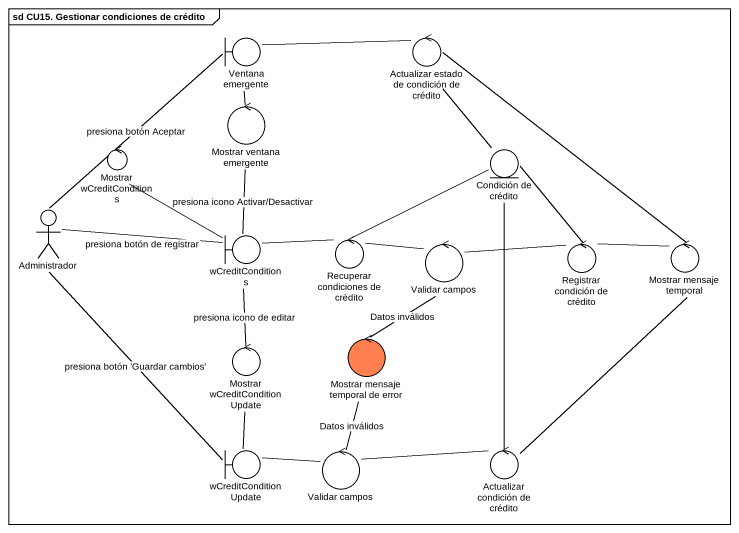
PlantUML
@startuml
mainframe sd CU15. Gestionar condiciones de crédito
boundary "Ventana emergente" as Ventana_emergente
control "Actualizar estado de condición de crédito" as Actualizar_estado_de
control "Mostrar ventana emergente" as Mostrar_ventana_emergente
control "Mostrar wCreditConditions" as Mostrar_wCreditConditions
entity "Condición de crédito" as Condición_de_crédito
actor Administrador
boundary wCreditConditions
control "Recuperar condiciones de crédito" as Recuperar_condiciones_de
control "Validar campos" as Validar_campos
control "Registrar condición de crédito" as Registrar_condición_de
control "Mostrar mensaje temporal" as Mostrar_mensaje_temporal
control "Mostrar wCreditConditionUpdate" as Mostrar_wCreditConditionUpda
control "Mostrar mensaje temporal de error" as Mostrar_mensaje_temporal_de #FF7F50
boundary wCreditConditionUpdate
control "Validar campos" as Validar_campos_2
control "Actualizar condición de crédito" as Actualizar_condición_de
Ventana_emergente -right- Actualizar_estado_de
Ventana_emergente -- Administrador : presiona botón Aceptar
Actualizar_estado_de -- Condición_de_crédito
Actualizar_estado_de -- Mostrar_mensaje_temporal
Mostrar_ventana_emergente -up- Ventana_emergente
Mostrar_wCreditConditions -- wCreditConditions
Condición_de_crédito -- Registrar_condición_de
wCreditConditions -up- Mostrar_ventana_emergente : presiona icono Activar/Desactivar
wCreditConditions -left- Administrador : presiona botón de registrar
wCreditConditions -right- Recuperar_condiciones_de
wCreditConditions -- Mostrar_wCreditConditionUpda : presiona icono de editar
Recuperar_condiciones_de -up- Condición_de_crédito
Recuperar_condiciones_de -right- Validar_campos
Validar_campos -right- Registrar_condición_de
Registrar_condición_de -right- Mostrar_mensaje_temporal
Mostrar_wCreditConditionUpda -- wCreditConditionUpdate
Mostrar_mensaje_temporal_de -up- Validar_campos : Datos inválidos
wCreditConditionUpdate -up- Administrador : presiona botón 'Guardar cambios'
wCreditConditionUpdate -right- Validar_campos_2
Validar_campos_2 -up- Mostrar_mensaje_temporal_de : Datos inválidos
Validar_campos_2 -right- Actualizar_condición_de
Actualizar_condición_de -up- Condición_de_crédito
Actualizar_condición_de -up- Mostrar_mensaje_temporal
@enduml
